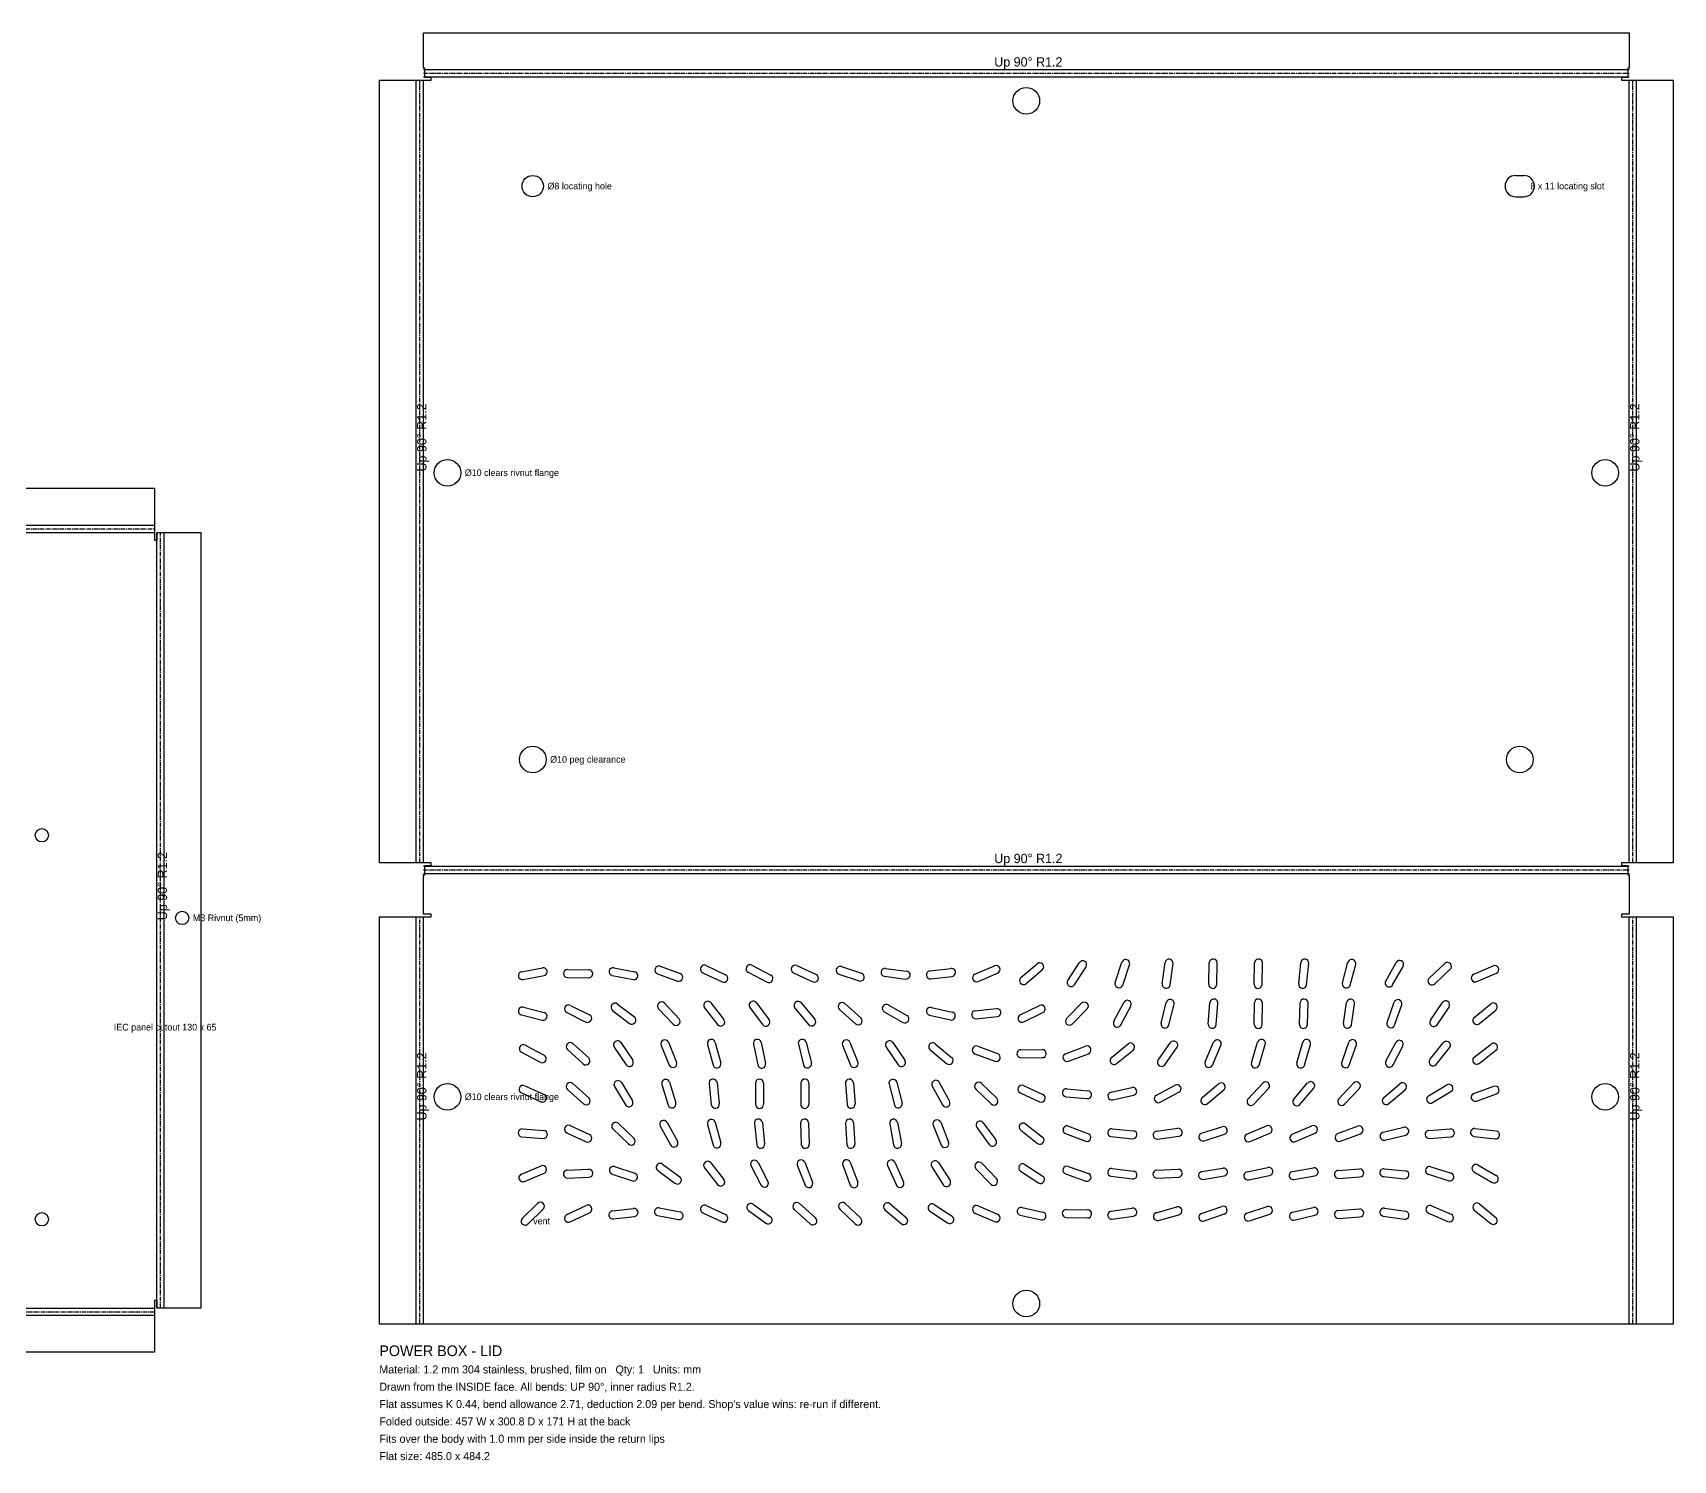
# Model space of a CAD drawing. Header units: millimetres. Extents: x 0 to 1371, y -1092 to 53.
# Drawn here: x 756 to 1371, y -1082 to -547 of the extents above; entities that cross this region are included whole.
import ezdxf

# ---------------------------------------------------------------- set-up
doc = ezdxf.new("R2010")
doc.units = ezdxf.units.MM
doc.linetypes.add('CENTER2', pattern=[2.541, 1.587, -0.318, 0.318, -0.318])
for name, color, linetype in [('Bend Center', 1, 'CENTER2'), ('Bend Notes', 3, 'CONTINUOUS'), ('Leaders', 5, 'CONTINUOUS'), ('Title', 7, 'CONTINUOUS'), ('Visible', 7, 'CONTINUOUS'), ('Visible Narrow', 8, 'CONTINUOUS')]:
    doc.layers.add(name, color=color, linetype=linetype)

msp = doc.modelspace()

# ---------------------------------------------------------------- linework, layer by layer
at = {"layer": 'Bend Center'}
for p, q in [((900.93, -857.81), (900.93, -564.41)), ((902.29, -561.76), (1354.29, -561.76)), ((1355.65, -857.81), (1355.65, -564.41)), ((641.54, -732.57), (801.54, -732.57)), ((803.7, -1024.83), (803.7, -733.93)), ((902.29, -860.47), (1354.29, -860.47)), ((900.93, -1030.83), (900.93, -878.13)), ((1355.65, -1030.83), (1355.65, -878.13)), ((652.24, -1026.18), (801.54, -1026.18))]:
    msp.add_line(p, q, dxfattribs=at)
at = {"layer": 'Visible'}
for p, q in [((902.29, -559.9), (902.29, -546.6)), ((902.29, -546.6), (1354.29, -546.6)), ((1354.29, -546.6), (1354.29, -559.9)), ((885.77, -857.81), (885.77, -564.41)), ((885.77, -564.41), (899.07, -564.41)), ((899.07, -564.41), (899.57, -564.41)), ((899.57, -564.41), (902.29, -564.41)), ((902.79, -559.9), (902.29, -559.9)), ((902.29, -564.41), (905.19, -564.41)), ((902.79, -563.41), (902.79, -559.9)), ((905.19, -563.41), (902.79, -563.41)), ((905.19, -564.41), (905.19, -563.41)), ((1353.79, -563.41), (1351.39, -563.41)), ((1351.39, -563.41), (1351.39, -564.41)), ((1351.39, -564.41), (1354.29, -564.41)), ((1354.29, -559.9), (1353.79, -559.9)), ((1353.79, -559.9), (1353.79, -563.41)), ((1354.29, -564.41), (1357, -564.41)), ((1357, -564.41), (1357.5, -564.41)), ((1357.5, -564.41), (1370.8, -564.41)), ((1370.8, -564.41), (1370.8, -857.81)), ((1311.79, -600.11), (1314.79, -600.11)), ((1311.79, -608.11), (1314.79, -608.11)), ((641.54, -717.41), (801.54, -717.41)), ((801.54, -717.41), (801.54, -730.71)), ((801.54, -730.71), (801.54, -731.21)), ((801.54, -731.21), (801.54, -733.93)), ((801.54, -733.93), (801.54, -736.83)), ((801.54, -736.83), (802.54, -736.83)), ((802.54, -736.83), (802.54, -733.93)), ((802.54, -733.93), (805.06, -733.93)), ((805.06, -733.93), (818.86, -733.93)), ((818.86, -733.93), (818.86, -1024.83)), ((899.07, -857.81), (885.77, -857.81)), ((899.57, -857.81), (899.07, -857.81)), ((902.29, -857.81), (899.57, -857.81)), ((905.19, -857.81), (902.29, -857.81)), ((902.79, -862.33), (902.79, -858.81)), ((902.79, -858.81), (905.19, -858.81)), ((905.19, -858.81), (905.19, -857.81)), ((1354.29, -857.81), (1351.39, -857.81)), ((1351.39, -857.81), (1351.39, -858.81)), ((1351.39, -858.81), (1353.79, -858.81)), ((1353.79, -858.81), (1353.79, -862.33)), ((1357, -857.81), (1354.29, -857.81)), ((1357.5, -857.81), (1357, -857.81)), ((1370.8, -857.81), (1357.5, -857.81)), ((902.29, -877.13), (902.29, -862.33)), ((902.29, -862.33), (902.79, -862.33)), ((1353.79, -862.33), (1354.29, -862.33)), ((1354.29, -862.33), (1354.29, -877.13)), ((885.77, -1030.83), (885.77, -878.13)), ((885.77, -878.13), (899.07, -878.13)), ((899.07, -878.13), (899.57, -878.13)), ((899.57, -878.13), (902.29, -878.13)), ((905.19, -877.13), (902.29, -877.13)), ((902.29, -878.13), (905.19, -878.13)), ((905.19, -878.13), (905.19, -877.13)), ((1354.29, -877.13), (1351.39, -877.13)), ((1351.39, -877.13), (1351.39, -878.13)), ((1351.39, -878.13), (1354.29, -878.13)), ((1354.29, -878.13), (1357, -878.13)), ((1357, -878.13), (1357.5, -878.13)), ((1357.5, -878.13), (1370.8, -878.13)), ((1370.8, -878.13), (1370.8, -1030.83)), ((939.08, -898.7), (946.94, -897.21)), ((973.64, -897.2), (981.5, -898.71)), ((991.03, -896.67), (998.56, -899.37)), ((1008.33, -896.35), (1015.54, -899.8)), ((1025.44, -896.24), (1032.53, -899.95)), ((1042.31, -896.37), (1049.55, -899.78)), ((1058.96, -896.74), (1066.56, -899.26)), ((1075.51, -897.43), (1083.45, -898.45)), ((1092.14, -898.42), (1100.08, -897.45)), ((1109.02, -899.64), (1116.36, -896.46)), ((1126.28, -900.9), (1132.34, -895.68)), ((1143.86, -901.98), (1148.19, -895.25)), ((1146.38, -903.6), (1150.71, -896.88)), ((1161.6, -902.74), (1164.13, -895.16)), ((1164.44, -903.7), (1166.98, -896.11)), ((1179.26, -903.19), (1180.34, -895.26)), ((1182.23, -903.59), (1183.32, -895.67)), ((1196.67, -903.38), (1196.91, -895.38)), ((1199.67, -903.47), (1199.91, -895.47)), ((1213.73, -903.4), (1213.85, -895.41)), ((1216.73, -903.45), (1216.85, -895.45)), ((1230.42, -903.27), (1231.17, -895.3)), ((1233.4, -903.55), (1234.16, -895.59)), ((1246.79, -902.89), (1248.89, -895.17)), ((1249.69, -903.68), (1251.78, -895.96)), ((1263.02, -902.18), (1266.94, -895.21)), ((1265.63, -903.65), (1269.56, -896.68)), ((1279.34, -901.07), (1285.18, -895.6)), ((1281.39, -903.26), (1287.23, -897.79)), ((1296.02, -899.66), (1303.35, -896.45)), ((939.64, -901.65), (947.5, -900.16)), ((956.28, -900.91), (964.28, -900.94)), ((956.29, -897.91), (964.29, -897.94)), ((973.08, -900.15), (980.93, -901.65)), ((990.02, -899.49), (997.55, -902.19)), ((1007.03, -899.05), (1014.25, -902.51)), ((1024.05, -898.9), (1031.14, -902.61)), ((1041.03, -899.08), (1048.27, -902.49)), ((1058.02, -899.59), (1065.61, -902.11)), ((1075.13, -900.4), (1083.06, -901.43)), ((1092.5, -901.4), (1100.44, -900.43)), ((1110.22, -902.4), (1117.55, -899.21)), ((1128.24, -903.17), (1134.3, -897.95)), ((1297.22, -902.4), (1304.55, -899.2)), ((939.04, -914.89), (946.79, -916.88)), ((939.79, -911.98), (947.54, -913.97)), ((956.04, -914), (963.21, -917.55)), ((957.37, -911.31), (964.54, -914.86)), ((973.2, -913.18), (979.55, -918.05)), ((975.03, -910.8), (981.37, -915.67)), ((990.45, -912.56), (995.95, -918.36)), ((992.63, -910.49), (998.13, -916.3)), ((1007.65, -912.19), (1012.55, -918.51)), ((1010.02, -910.35), (1014.92, -916.67)), ((1024.71, -912.1), (1029.45, -918.54)), ((1027.12, -910.32), (1031.87, -916.76)), ((1041.58, -912.31), (1046.69, -918.46)), ((1043.88, -910.39), (1049, -916.54)), ((1058.31, -912.87), (1064.26, -918.22)), ((1060.32, -910.64), (1066.27, -915.99)), ((1075.07, -913.78), (1082.05, -917.69)), ((1076.53, -911.16), (1083.51, -915.07)), ((1092.05, -915), (1099.85, -916.78)), ((1092.72, -912.07), (1100.52, -913.86)), ((1109.15, -913.35), (1117.11, -912.52)), ((1109.46, -916.33), (1117.42, -915.51)), ((1126.03, -914.82), (1133.24, -911.34)), ((1127.34, -917.52), (1134.54, -914.04)), ((1143.4, -916.2), (1149.05, -910.54)), ((1145.53, -918.32), (1151.17, -912.65)), ((1161.1, -917.27), (1164.82, -910.19)), ((1163.76, -918.67), (1167.47, -911.58)), ((1178.87, -917.95), (1180.79, -910.18)), ((1181.79, -918.67), (1183.7, -910.9)), ((1196.48, -918.3), (1197.11, -910.32)), ((1199.47, -918.53), (1200.1, -910.56)), ((1213.76, -918.42), (1213.82, -910.42)), ((1216.76, -918.44), (1216.82, -910.44)), ((1230.66, -918.38), (1230.91, -910.38)), ((1233.66, -918.47), (1233.91, -910.48)), ((1247.22, -918.17), (1248.38, -910.25)), ((1250.19, -918.6), (1251.35, -910.69)), ((1263.54, -917.7), (1266.2, -910.16)), ((1266.37, -918.7), (1269.03, -911.15)), ((1279.81, -916.9), (1284.28, -910.27)), ((1282.29, -918.58), (1286.77, -911.95)), ((1296.24, -915.8), (1302.44, -910.73)), ((1298.14, -918.12), (1304.33, -913.06)), ((940.46, -926.22), (947.52, -929.98)), ((956.33, -927.82), (962.21, -933.24)), ((958.36, -925.61), (964.25, -931.03)), ((973.82, -926.93), (978.26, -933.59)), ((976.32, -925.27), (980.76, -931.92)), ((991.37, -926.31), (994.43, -933.7)), ((994.14, -925.16), (997.2, -932.55)), ((1008.81, -925.95), (1010.87, -933.68)), ((1011.7, -925.18), (1013.77, -932.9)), ((1025.99, -925.83), (1027.65, -933.65)), ((1028.92, -925.2), (1030.59, -933.03)), ((1042.85, -925.92), (1044.82, -933.67)), ((1045.76, -925.18), (1047.73, -932.94)), ((1059.42, -926.27), (1062.37, -933.7)), ((1062.2, -925.16), (1065.16, -932.59)), ((1075.81, -926.95), (1080.28, -933.58)), ((1078.3, -925.27), (1082.77, -931.91)), ((1092.25, -928.03), (1098.41, -933.14)), ((1094.17, -925.72), (1100.32, -930.83)), ((1110.07, -926.62), (1117.56, -929.42)), ((1126.28, -927.94), (1134.28, -927.92)), ((1143.02, -929.43), (1150.51, -926.62)), ((1160.24, -930.8), (1166.43, -925.73)), ((1162.14, -933.12), (1168.33, -928.05)), ((1177.76, -931.84), (1182.35, -925.29)), ((1180.22, -933.56), (1184.81, -927.01)), ((1195.31, -932.5), (1198.51, -925.16)), ((1198.07, -933.69), (1201.26, -926.36)), ((1212.68, -932.81), (1215.02, -925.16)), ((1215.55, -933.69), (1217.89, -926.04)), ((1229.76, -932.87), (1231.92, -925.17)), ((1232.65, -933.68), (1234.81, -925.98)), ((1246.55, -932.7), (1249.2, -925.16)), ((1249.38, -933.7), (1252.03, -926.15)), ((1263.11, -932.29), (1266.8, -925.19)), ((1265.78, -933.67), (1269.46, -926.57)), ((1279.61, -931.6), (1284.63, -925.37)), ((1281.95, -933.48), (1286.96, -927.25)), ((1296.21, -930.69), (1302.54, -925.8)), ((1298.04, -933.06), (1304.37, -928.17)), ((939.05, -928.87), (946.11, -932.63)), ((1109.02, -929.43), (1116.51, -932.23)), ((1126.29, -930.94), (1134.29, -930.92)), ((1144.07, -932.24), (1151.56, -929.43)), ((958.31, -940.64), (964.27, -945.98)), ((976.5, -940.23), (980.64, -947.07)), ((994.57, -940.16), (996.88, -947.82)), ((1009.37, -940.61), (1010.22, -948.56)), ((1012.35, -940.29), (1013.21, -948.25)), ((1026.78, -940.43), (1026.8, -948.43)), ((1029.78, -940.42), (1029.8, -948.42)), ((1043.82, -940.42), (1043.76, -948.42)), ((1046.82, -940.44), (1046.76, -948.44)), ((1060.49, -940.55), (1061.1, -948.53)), ((1063.48, -940.32), (1064.09, -948.3)), ((1079.75, -940.18), (1081.73, -947.93)), ((1095.69, -940.2), (1099.52, -947.22)), ((1111.45, -940.57), (1117.21, -946.12)), ((1194.25, -945.83), (1200.4, -940.72)), ((1211.46, -946.32), (1216.93, -940.48)), ((1228.53, -946.47), (1233.77, -940.42)), ((1245.45, -946.31), (1250.94, -940.49)), ((1262.27, -945.87), (1268.37, -940.7)), ((939.02, -944.17), (946.33, -947.43)), ((940.25, -941.43), (947.55, -944.69)), ((956.31, -942.87), (962.26, -948.22)), ((973.93, -941.78), (978.08, -948.63)), ((991.7, -941.03), (994.01, -948.69)), ((1076.84, -940.92), (1078.83, -948.67)), ((1093.06, -941.63), (1096.89, -948.66)), ((1109.37, -942.73), (1115.13, -948.28)), ((1126.03, -944.12), (1133.29, -947.46)), ((1127.28, -941.39), (1134.55, -944.74)), ((1143.17, -945.55), (1151.13, -946.29)), ((1143.44, -942.56), (1151.41, -943.3)), ((1160.06, -943.85), (1167.86, -942.08)), ((1160.72, -946.78), (1168.52, -945.01)), ((1177.05, -944.99), (1184.11, -941.22)), ((1178.47, -947.64), (1185.52, -943.86)), ((1196.17, -948.14), (1202.32, -943.02)), ((1213.65, -948.37), (1219.12, -942.54)), ((1230.8, -948.43), (1236.04, -942.39)), ((1247.63, -948.37), (1253.12, -942.55)), ((1264.2, -948.16), (1270.31, -942.99)), ((1279.08, -945.19), (1285.96, -941.09)), ((1280.62, -947.76), (1287.49, -943.67)), ((1296.02, -944.35), (1303.55, -941.67)), ((1297.02, -947.18), (1304.56, -944.5)), ((939.41, -957.64), (947.39, -958.23)), ((956.03, -959.14), (963.31, -962.45)), ((957.27, -956.41), (964.55, -959.72)), ((973.37, -957.73), (979.13, -963.28)), ((975.45, -955.57), (981.21, -961.12)), ((991.04, -956.65), (994.9, -963.65)), ((993.67, -955.2), (997.53, -962.21)), ((1008.79, -955.96), (1010.89, -963.68)), ((1011.69, -955.17), (1013.78, -962.89)), ((1026.37, -955.61), (1027.22, -963.56)), ((1029.35, -955.29), (1030.21, -963.24)), ((1043.63, -955.49), (1043.95, -963.48)), ((1046.63, -955.37), (1046.95, -963.36)), ((1060.52, -955.54), (1061.06, -963.52)), ((1063.51, -955.33), (1064.06, -963.32)), ((1077.08, -955.77), (1078.55, -963.64)), ((1080.03, -955.22), (1081.5, -963.08)), ((1093.42, -956.26), (1096.37, -963.7)), ((1096.2, -955.16), (1099.16, -962.59)), ((1109.72, -957.08), (1114.43, -963.54)), ((1112.15, -955.31), (1116.85, -961.78)), ((1126.21, -958.17), (1132.54, -963.06)), ((1128.04, -955.79), (1134.37, -960.69)), ((1144.09, -956.59), (1151.56, -959.46)), ((1160.45, -957.55), (1168.41, -958.31)), ((1177.12, -958.48), (1185.05, -957.41)), ((1194.02, -959.19), (1201.66, -956.8)), ((1211.02, -959.59), (1218.39, -956.5)), ((1212.18, -962.36), (1219.56, -959.26)), ((1228.02, -959.67), (1235.34, -956.44)), ((1229.23, -962.41), (1236.55, -959.19)), ((1245.02, -959.42), (1252.51, -956.62)), ((1262.05, -958.91), (1269.82, -957.03)), ((1279.19, -958.21), (1287.17, -957.65)), ((1296.5, -957.45), (1304.44, -958.42)), ((939.19, -960.63), (947.17, -961.22)), ((1143.02, -959.39), (1150.48, -962.26)), ((1160.16, -960.54), (1168.13, -961.3)), ((1177.53, -961.45), (1185.45, -960.38)), ((1194.92, -962.05), (1202.55, -959.67)), ((1246.07, -962.23), (1253.56, -959.43)), ((1262.75, -961.82), (1270.53, -959.95)), ((1279.4, -961.2), (1287.38, -960.65)), ((1296.14, -960.43), (1304.08, -961.4)), ((939.02, -974.58), (946.41, -971.51)), ((991.98, -970.84), (998.39, -975.61)), ((1010, -970.36), (1014.94, -976.65)), ((1025.12, -971.56), (1028.78, -978.67)), ((1027.79, -970.18), (1031.45, -977.3)), ((1042.44, -971.24), (1045.34, -978.7)), ((1045.24, -970.16), (1048.14, -977.61)), ((1059.49, -971.2), (1062.28, -978.7)), ((1062.3, -970.16), (1065.09, -977.65)), ((1076.27, -971.41), (1079.58, -978.69)), ((1079, -970.17), (1082.31, -977.45)), ((1095.4, -970.25), (1099.71, -976.99)), ((1111.59, -970.51), (1117.14, -976.27)), ((1127.75, -970.99), (1134.46, -975.35)), ((1297.58, -971.13), (1304.5, -975.13)), ((940.17, -977.35), (947.56, -974.28)), ((956.24, -973.07), (964.23, -972.79)), ((956.34, -976.06), (964.34, -975.79)), ((973.02, -974.6), (980.62, -977.11)), ((973.96, -971.75), (981.56, -974.26)), ((990.18, -973.24), (996.6, -978.02)), ((1007.64, -972.21), (1012.58, -978.5)), ((1092.87, -971.87), (1097.18, -978.61)), ((1109.43, -972.59), (1114.98, -978.35)), ((1126.12, -973.51), (1132.83, -977.86)), ((1143.02, -974.5), (1150.56, -977.18)), ((1144.02, -971.68), (1151.56, -974.35)), ((1160.13, -975.41), (1168.07, -976.42)), ((1160.51, -972.44), (1168.44, -973.44)), ((1177.22, -973.12), (1185.21, -972.74)), ((1177.36, -976.12), (1185.35, -975.74)), ((1194.1, -973.59), (1202, -972.31)), ((1194.58, -976.55), (1202.48, -975.27)), ((1211.07, -973.76), (1218.9, -972.15)), ((1211.67, -976.7), (1219.51, -975.09)), ((1228.09, -973.62), (1235.98, -972.27)), ((1228.6, -976.58), (1236.48, -975.23)), ((1245.2, -973.19), (1253.18, -972.67)), ((1245.4, -976.19), (1253.38, -975.66)), ((1262.16, -975.53), (1270.12, -976.31)), ((1262.45, -972.55), (1270.41, -973.32)), ((1279.02, -974.67), (1286.66, -977.05)), ((1279.91, -971.81), (1287.55, -974.18)), ((1296.07, -973.72), (1303, -977.73)), ((939.38, -991.15), (945.1, -985.56)), ((941.47, -993.3), (947.2, -987.71)), ((956.03, -989.79), (963.25, -986.35)), ((957.32, -992.5), (964.54, -989.06)), ((973.14, -988.4), (981.09, -987.48)), ((990.64, -987.21), (998.5, -988.7)), ((1007.03, -989.07), (1014.26, -992.49)), ((1008.31, -986.36), (1015.55, -989.78)), ((1024.17, -988.29), (1030.65, -992.99)), ((1025.93, -985.86), (1032.41, -990.56)), ((1041.31, -987.86), (1047.25, -993.22)), ((1043.32, -985.63), (1049.26, -990.99)), ((1058.35, -987.76), (1064.16, -993.27)), ((1060.42, -985.59), (1066.22, -991.09)), ((1075.27, -987.98), (1081.36, -993.16)), ((1077.21, -985.69), (1083.31, -990.87)), ((1092.12, -988.47), (1098.8, -992.88)), ((1093.78, -985.97), (1100.45, -990.38)), ((1109.02, -989.19), (1116.34, -992.41)), ((1110.23, -986.44), (1117.55, -989.67)), ((1126.06, -990.01), (1133.86, -991.77)), ((1126.71, -987.09), (1134.52, -988.84)), ((1143.33, -987.82), (1151.33, -988.03)), ((1160.11, -988.52), (1168.03, -987.37)), ((1177.03, -989.05), (1184.74, -986.92)), ((1177.83, -991.94), (1185.54, -989.81)), ((1194.02, -989.31), (1201.58, -986.71)), ((1194.99, -992.15), (1202.56, -989.54)), ((1211.02, -989.26), (1218.61, -986.75)), ((1211.96, -992.11), (1219.56, -989.6)), ((1228.05, -988.88), (1235.84, -987.05)), ((1228.74, -991.8), (1236.52, -989.97)), ((1245.19, -988.21), (1253.17, -987.65)), ((1262.56, -987.35), (1270.47, -988.54)), ((1279.02, -989.21), (1286.36, -992.4)), ((1280.22, -986.46), (1287.55, -989.65)), ((1296.24, -988.05), (1302.43, -993.12)), ((1298.15, -985.73), (1304.33, -990.8)), ((973.49, -991.38), (981.43, -990.46)), ((990.08, -990.15), (997.94, -991.65)), ((1143.25, -990.82), (1151.25, -991.03)), ((1160.55, -991.49), (1168.46, -990.33)), ((1245.4, -991.2), (1253.38, -990.64)), ((1262.11, -990.31), (1270.02, -991.51)), ((802.54, -1021.93), (801.54, -1021.93)), ((801.54, -1021.93), (801.54, -1024.83)), ((801.54, -1024.83), (801.54, -1027.54)), ((802.54, -1024.83), (802.54, -1021.93)), ((805.06, -1024.83), (802.54, -1024.83)), ((818.86, -1024.83), (805.06, -1024.83)), ((801.54, -1027.54), (801.54, -1028.04)), ((801.54, -1028.04), (801.54, -1041.34)), ((899.57, -1030.83), (885.77, -1030.83)), ((902.29, -1030.83), (899.57, -1030.83)), ((1354.29, -1030.83), (902.29, -1030.83)), ((1357, -1030.83), (1354.29, -1030.83)), ((1370.8, -1030.83), (1357, -1030.83)), ((801.54, -1041.34), (652.24, -1041.34))]:
    msp.add_line(p, q, dxfattribs=at)
for centre, radius in [((1128.29, -572.11), 5), ((943.29, -604.11), 4), ((911.29, -711.61), 5), ((1345.29, -711.61), 5), ((943.29, -819.11), 5), ((1313.29, -819.11), 5), ((759.24, -847.53), 2.5), ((811.86, -878.53), 2.5), ((911.29, -945.63), 5), ((1345.29, -945.63), 5), ((759.24, -991.53), 2.5), ((1128.29, -1023.13), 5)]:
    msp.add_circle(centre, radius, dxfattribs=at)
for centre, radius, start, end in [((1311.79, -604.11), 4, 90, 270), ((1314.79, -604.11), 4, 270, 90), ((947.22, -898.68), 1.5, 280.729, 100.729), ((973.36, -898.67), 1.5, 79.1377, 259.1377), ((990.52, -898.08), 1.5, 70.2761, 250.2761), ((1007.68, -897.7), 1.5, 64.3808, 244.3808), ((1024.74, -897.57), 1.5, 62.3679, 242.3679), ((1041.67, -897.72), 1.5, 64.7642, 244.7642), ((1058.49, -898.17), 1.5, 71.6524, 251.6524), ((1075.32, -898.92), 1.5, 82.6582, 262.6582), ((1100.26, -898.94), 1.5, 276.9822, 96.9822), ((1116.96, -897.83), 1.5, 293.4719, 113.4719), ((1133.32, -896.82), 1.5, 310.7278, 130.7278), ((1149.45, -896.06), 1.5, 327.2339, 147.2339), ((1165.56, -895.63), 1.5, 341.4992, 161.4992), ((1181.83, -895.46), 1.5, 352.1985, 172.1985), ((1198.41, -895.43), 1.5, 358.2971, 178.2971), ((1215.35, -895.43), 1.5, 359.1494, 179.1494), ((1232.67, -895.45), 1.5, 354.5611, 174.5611), ((1250.34, -895.57), 1.5, 344.8091, 164.8091), ((1268.25, -895.94), 1.5, 330.618, 150.618), ((1286.21, -896.69), 1.5, 313.0939, 133.0939), ((1303.95, -897.82), 1.5, 293.6232, 113.6232), ((939.36, -900.17), 1.5, 100.729, 280.729), ((956.29, -899.41), 1.5, 89.7521, 269.7521), ((964.29, -899.44), 1.5, 269.7521, 89.7521), ((981.22, -900.18), 1.5, 259.1377, 79.1377), ((998.05, -900.78), 1.5, 250.2761, 70.2761), ((1014.89, -901.16), 1.5, 244.3808, 64.3808), ((1031.83, -901.28), 1.5, 242.3679, 62.3679), ((1048.91, -901.13), 1.5, 244.7642, 64.7642), ((1066.08, -900.69), 1.5, 251.6524, 71.6524), ((1083.26, -899.94), 1.5, 262.6582, 82.6582), ((1092.32, -899.91), 1.5, 96.9822, 276.9822), ((1109.62, -901.02), 1.5, 113.4719, 293.4719), ((1127.26, -902.04), 1.5, 130.7278, 310.7278), ((1145.12, -902.79), 1.5, 147.2339, 327.2339), ((1163.02, -903.22), 1.5, 161.4992, 341.4992), ((1180.74, -903.39), 1.5, 172.1985, 352.1985), ((1198.17, -903.43), 1.5, 178.2971, 358.2971), ((1215.23, -903.43), 1.5, 179.1494, 359.1494), ((1231.91, -903.41), 1.5, 174.5611, 354.5611), ((1248.24, -903.29), 1.5, 164.8091, 344.8091), ((1264.33, -902.91), 1.5, 150.618, 330.618), ((1280.37, -902.16), 1.5, 133.0939, 313.0939), ((1296.62, -901.03), 1.5, 113.6232, 293.6232), ((991.54, -911.52), 1.5, 43.4578, 223.4578), ((1008.84, -911.27), 1.5, 37.7851, 217.7851), ((1025.92, -911.21), 1.5, 36.3865, 216.3865), ((1042.73, -911.35), 1.5, 39.7798, 219.7798), ((1150.11, -911.6), 1.5, 315.0831, 135.0831), ((1166.15, -910.88), 1.5, 332.334, 152.334), ((1182.25, -910.54), 1.5, 346.1538, 166.1538), ((1198.6, -910.44), 1.5, 355.4619, 175.4619), ((1215.32, -910.43), 1.5, 359.5655, 179.5655), ((1232.41, -910.43), 1.5, 358.2223, 178.2223), ((1249.87, -910.47), 1.5, 351.6616, 171.6616), ((1267.62, -910.66), 1.5, 340.5608, 160.5608), ((1285.53, -911.11), 1.5, 325.9806, 145.9806), ((939.41, -913.43), 1.5, 75.5966, 255.5966), ((947.16, -915.42), 1.5, 255.5966, 75.5966), ((956.7, -912.65), 1.5, 63.6709, 243.6709), ((963.87, -916.2), 1.5, 243.6709, 63.6709), ((974.11, -911.99), 1.5, 52.4917, 232.4917), ((980.46, -916.86), 1.5, 232.4917, 52.4917), ((1059.31, -911.75), 1.5, 48.0328, 228.0328), ((1065.26, -917.1), 1.5, 228.0328, 48.0328), ((1075.8, -912.47), 1.5, 60.7512, 240.7512), ((1082.78, -916.38), 1.5, 240.7512, 60.7512), ((1092.39, -913.54), 1.5, 77.1106, 257.1106), ((1100.19, -915.32), 1.5, 257.1106, 77.1106), ((1109.31, -914.84), 1.5, 95.9282, 275.9282), ((1117.27, -914.01), 1.5, 275.9282, 95.9282), ((1126.69, -916.17), 1.5, 115.7705, 295.7705), ((1133.89, -912.69), 1.5, 295.7705, 115.7705), ((1144.46, -917.26), 1.5, 135.0831, 315.0831), ((1297.19, -916.96), 1.5, 129.264, 309.264), ((1303.38, -911.9), 1.5, 309.264, 129.264), ((997.04, -917.33), 1.5, 223.4578, 43.4578), ((1013.74, -917.59), 1.5, 217.7851, 37.7851), ((1030.66, -917.65), 1.5, 216.3865, 36.3865), ((1047.85, -917.5), 1.5, 219.7798, 39.7798), ((1162.43, -917.97), 1.5, 152.334, 332.334), ((1180.33, -918.31), 1.5, 166.1538, 346.1538), ((1197.97, -918.42), 1.5, 175.4619, 355.4619), ((1215.26, -918.43), 1.5, 179.5655, 359.5655), ((1232.16, -918.43), 1.5, 178.2223, 358.2223), ((1248.71, -918.39), 1.5, 171.6616, 351.6616), ((1264.96, -918.2), 1.5, 160.5608, 340.5608), ((1281.05, -917.74), 1.5, 145.9806, 325.9806), ((939.76, -927.55), 1.5, 61.9824, 241.9824), ((957.35, -926.72), 1.5, 47.358, 227.358), ((975.07, -926.1), 1.5, 33.7204, 213.7204), ((992.76, -925.73), 1.5, 22.5045, 202.5045), ((1010.26, -925.56), 1.5, 14.9584, 194.9584), ((1027.45, -925.52), 1.5, 12.0225, 192.0225), ((1044.3, -925.55), 1.5, 14.2373, 194.2373), ((1060.81, -925.71), 1.5, 21.688, 201.688), ((1077.05, -926.11), 1.5, 33.9922, 213.9922), ((1093.21, -926.87), 1.5, 50.3313, 230.3313), ((1109.54, -928.03), 1.5, 69.523, 249.523), ((1126.29, -929.44), 1.5, 90.1283, 270.1283), ((1134.29, -929.42), 1.5, 270.1283, 90.1283), ((1151.03, -928.02), 1.5, 290.5816, 110.5816), ((1167.38, -926.89), 1.5, 309.3339, 129.3339), ((1183.58, -926.15), 1.5, 324.9939, 144.9939), ((1199.89, -925.76), 1.5, 336.4538, 156.4538), ((1216.46, -925.6), 1.5, 342.9891, 162.9891), ((1233.37, -925.58), 1.5, 344.3217, 164.3217), ((1250.61, -925.65), 1.5, 340.6415, 160.6415), ((1268.13, -925.88), 1.5, 332.5836, 152.5836), ((1285.8, -926.31), 1.5, 321.1637, 141.1637), ((1303.45, -926.98), 1.5, 307.6784, 127.6784), ((946.82, -931.31), 1.5, 241.9824, 61.9824), ((963.23, -932.14), 1.5, 227.358, 47.358), ((979.51, -932.75), 1.5, 213.7204, 33.7204), ((995.82, -933.12), 1.5, 202.5045, 22.5045), ((1012.32, -933.29), 1.5, 194.9584, 14.9584), ((1029.12, -933.34), 1.5, 192.0225, 12.0225), ((1046.27, -933.3), 1.5, 194.2373, 14.2373), ((1063.77, -933.14), 1.5, 201.688, 21.688), ((1081.52, -932.74), 1.5, 213.9922, 33.9922), ((1099.37, -931.98), 1.5, 230.3313, 50.3313), ((1117.04, -930.83), 1.5, 249.523, 69.523), ((1143.54, -930.83), 1.5, 110.5816, 290.5816), ((1161.19, -931.96), 1.5, 129.3339, 309.3339), ((1178.99, -932.7), 1.5, 144.9939, 324.9939), ((1196.69, -933.09), 1.5, 156.4538, 336.4538), ((1214.12, -933.25), 1.5, 162.9891, 342.9891), ((1231.21, -933.28), 1.5, 164.3217, 344.3217), ((1247.96, -933.2), 1.5, 160.6415, 340.6415), ((1264.45, -932.98), 1.5, 152.5836, 332.5836), ((1280.78, -932.54), 1.5, 141.1637, 321.1637), ((1297.12, -931.87), 1.5, 127.6784, 307.6784), ((957.31, -941.76), 1.5, 48.1076, 228.1076), ((975.21, -941.01), 1.5, 31.2172, 211.2172), ((993.13, -940.6), 1.5, 16.7853, 196.7853), ((1010.86, -940.45), 1.5, 6.1074, 186.1074), ((1028.28, -940.43), 1.5, 0.1701, 180.1701), ((1045.32, -940.43), 1.5, 359.5581, 179.5581), ((1061.98, -940.44), 1.5, 4.3981, 184.3981), ((1078.3, -940.55), 1.5, 14.3462, 194.3462), ((1094.37, -940.92), 1.5, 28.6185, 208.6185), ((1110.41, -941.65), 1.5, 46.0633, 226.0633), ((1201.36, -941.87), 1.5, 309.772, 129.772), ((1218.02, -941.51), 1.5, 316.8321, 136.8321), ((1234.91, -941.41), 1.5, 319.0748, 139.0748), ((1252.03, -941.52), 1.5, 316.6765, 136.6765), ((1269.34, -941.84), 1.5, 310.2533, 130.2533), ((939.63, -942.8), 1.5, 65.9739, 245.9739), ((946.94, -946.06), 1.5, 245.9739, 65.9739), ((963.27, -947.1), 1.5, 228.1076, 48.1076), ((1116.17, -947.2), 1.5, 226.0633, 46.0633), ((1126.65, -942.75), 1.5, 65.267, 245.267), ((1133.92, -946.1), 1.5, 245.267, 65.267), ((1143.31, -944.06), 1.5, 84.6849, 264.6849), ((1151.27, -944.8), 1.5, 264.6849, 84.6849), ((1160.39, -945.31), 1.5, 102.7833, 282.7833), ((1168.19, -943.54), 1.5, 282.7833, 102.7833), ((1177.76, -946.32), 1.5, 118.1803, 298.1803), ((1184.81, -942.54), 1.5, 298.1803, 118.1803), ((1195.21, -946.99), 1.5, 129.772, 309.772), ((1212.55, -947.34), 1.5, 136.8321, 316.8321), ((1229.67, -947.45), 1.5, 139.0748, 319.0748), ((1246.54, -947.34), 1.5, 136.6765, 316.6765), ((1263.24, -947.01), 1.5, 130.2533, 310.2533), ((1279.85, -946.48), 1.5, 120.797, 300.797), ((1286.72, -942.38), 1.5, 300.797, 120.797), ((1296.52, -945.77), 1.5, 109.5752, 289.5752), ((1304.06, -943.09), 1.5, 289.5752, 109.5752), ((979.36, -947.85), 1.5, 211.2172, 31.2172), ((995.44, -948.26), 1.5, 196.7853, 16.7853), ((1011.71, -948.4), 1.5, 186.1074, 6.1074), ((1028.3, -948.43), 1.5, 180.1701, 0.1701), ((1045.26, -948.43), 1.5, 179.5581, 359.5581), ((1062.59, -948.42), 1.5, 184.3981, 4.3981), ((1080.28, -948.3), 1.5, 194.3462, 14.3462), ((1098.2, -947.94), 1.5, 208.6185, 28.6185), ((939.3, -959.13), 1.5, 85.7863, 265.7863), ((947.28, -959.72), 1.5, 265.7863, 85.7863), ((956.65, -957.77), 1.5, 65.5847, 245.5847), ((974.41, -956.65), 1.5, 46.1014, 226.1014), ((992.36, -955.92), 1.5, 28.8575, 208.8575), ((1010.24, -955.57), 1.5, 15.1899, 195.1899), ((1027.86, -955.45), 1.5, 6.1291, 186.1291), ((1045.13, -955.43), 1.5, 2.3057, 182.3057), ((1062.02, -955.44), 1.5, 3.894, 183.894), ((1078.55, -955.5), 1.5, 10.5978, 190.5978), ((1094.81, -955.71), 1.5, 21.681, 201.681), ((1110.93, -956.19), 1.5, 36.0388, 216.0388), ((1127.12, -956.98), 1.5, 52.3032, 232.3032), ((1143.55, -957.99), 1.5, 68.9727, 248.9727), ((1160.31, -959.05), 1.5, 84.5541, 264.5541), ((1168.27, -959.81), 1.5, 264.5541, 84.5541), ((1177.32, -959.96), 1.5, 97.7025, 277.7025), ((1185.25, -958.89), 1.5, 277.7025, 97.7025), ((1194.47, -960.62), 1.5, 107.3473, 287.3473), ((1202.11, -958.23), 1.5, 287.3473, 107.3473), ((1218.98, -957.88), 1.5, 292.7906, 112.7906), ((1235.95, -957.82), 1.5, 293.7706, 113.7706), ((1253.04, -958.03), 1.5, 290.4822, 110.4822), ((1262.4, -960.37), 1.5, 103.5547, 283.5547), ((1270.18, -958.49), 1.5, 283.5547, 103.5547), ((1279.3, -959.71), 1.5, 93.9873, 273.9873), ((1287.28, -959.15), 1.5, 273.9873, 93.9873), ((1296.32, -958.94), 1.5, 83.0493, 263.0493), ((1304.26, -959.91), 1.5, 263.0493, 83.0493), ((963.93, -961.08), 1.5, 245.5847, 65.5847), ((980.17, -962.2), 1.5, 226.1014, 46.1014), ((996.22, -962.93), 1.5, 208.8575, 28.8575), ((1012.34, -963.29), 1.5, 195.1899, 15.1899), ((1028.72, -963.4), 1.5, 186.1291, 6.1291), ((1045.45, -963.42), 1.5, 182.3057, 2.3057), ((1062.56, -963.42), 1.5, 183.894, 3.894), ((1080.02, -963.36), 1.5, 190.5978, 10.5978), ((1097.77, -963.14), 1.5, 201.681, 21.681), ((1115.64, -962.66), 1.5, 216.0388, 36.0388), ((1133.45, -961.87), 1.5, 232.3032, 52.3032), ((1151.02, -960.86), 1.5, 248.9727, 68.9727), ((1211.6, -960.98), 1.5, 112.7906, 292.7906), ((1228.63, -961.04), 1.5, 113.7706, 293.7706), ((1245.54, -960.83), 1.5, 110.4822, 290.4822), ((946.98, -972.89), 1.5, 292.5606, 112.5606), ((991.08, -972.04), 1.5, 53.3232, 233.3232), ((1008.82, -971.28), 1.5, 38.1446, 218.1446), ((1026.46, -970.87), 1.5, 27.2348, 207.2348), ((1043.84, -970.7), 1.5, 21.2517, 201.2517), ((1060.89, -970.68), 1.5, 20.4012, 200.4012), ((1077.63, -970.79), 1.5, 24.423, 204.423), ((1094.13, -971.06), 1.5, 32.6207, 212.6207), ((1110.51, -971.55), 1.5, 43.932, 223.932), ((1126.93, -972.25), 1.5, 57.0336, 237.0336), ((1143.52, -973.09), 1.5, 70.4706, 250.4706), ((1296.83, -972.43), 1.5, 59.9615, 239.9615), ((939.59, -975.96), 1.5, 112.5606, 292.5606), ((956.29, -974.57), 1.5, 91.9743, 271.9743), ((964.29, -974.29), 1.5, 271.9743, 91.9743), ((973.49, -973.17), 1.5, 71.7177, 251.7177), ((981.09, -975.68), 1.5, 251.7177, 71.7177), ((997.5, -976.82), 1.5, 233.3232, 53.3232), ((1013.76, -977.57), 1.5, 218.1446, 38.1446), ((1030.12, -977.98), 1.5, 207.2348, 27.2348), ((1046.74, -978.16), 1.5, 201.2517, 21.2517), ((1063.68, -978.18), 1.5, 200.4012, 20.4012), ((1080.94, -978.07), 1.5, 204.423, 24.423), ((1098.44, -977.8), 1.5, 212.6207, 32.6207), ((1116.06, -977.31), 1.5, 223.932, 43.932), ((1133.64, -976.6), 1.5, 237.0336, 57.0336), ((1151.06, -975.76), 1.5, 250.4706, 70.4706), ((1160.32, -973.93), 1.5, 82.7973, 262.7973), ((1168.26, -974.93), 1.5, 262.7973, 82.7973), ((1177.29, -974.62), 1.5, 92.717, 272.717), ((1185.28, -974.24), 1.5, 272.717, 92.717), ((1194.34, -975.07), 1.5, 99.2065, 279.2065), ((1202.24, -973.79), 1.5, 279.2065, 99.2065), ((1211.37, -975.23), 1.5, 101.6145, 281.6145), ((1219.21, -973.62), 1.5, 281.6145, 101.6145), ((1228.35, -975.1), 1.5, 99.7237, 279.7237), ((1236.23, -973.75), 1.5, 279.7237, 99.7237), ((1245.3, -974.69), 1.5, 93.7714, 273.7714), ((1253.28, -974.16), 1.5, 273.7714, 93.7714), ((1262.31, -974.04), 1.5, 84.4261, 264.4261), ((1270.27, -974.82), 1.5, 264.4261, 84.4261), ((1279.47, -973.24), 1.5, 72.7225, 252.7225), ((1287.11, -975.62), 1.5, 252.7225, 72.7225), ((1303.75, -976.43), 1.5, 239.9615, 59.9615), ((946.15, -986.63), 1.5, 314.325, 134.325), ((956.68, -991.15), 1.5, 115.4765, 295.4765), ((963.9, -987.71), 1.5, 295.4765, 115.4765), ((973.31, -989.89), 1.5, 96.6118, 276.6118), ((981.26, -988.97), 1.5, 276.6118, 96.6118), ((990.36, -988.68), 1.5, 79.2426, 259.2426), ((998.22, -990.17), 1.5, 259.2426, 79.2426), ((1007.67, -987.72), 1.5, 64.7075, 244.7075), ((1014.9, -991.14), 1.5, 244.7075, 64.7075), ((1025.05, -987.08), 1.5, 54.0501, 234.0501), ((1042.32, -986.75), 1.5, 47.9244, 227.9244), ((1059.38, -986.68), 1.5, 46.5385, 226.5385), ((1076.24, -986.84), 1.5, 49.6401, 229.6401), ((1092.95, -987.22), 1.5, 56.5462, 236.5462), ((1109.63, -987.81), 1.5, 66.2134, 246.2134), ((1116.95, -991.04), 1.5, 246.2134, 66.2134), ((1126.39, -988.55), 1.5, 77.3429, 257.3429), ((1134.19, -990.3), 1.5, 257.3429, 77.3429), ((1143.29, -989.32), 1.5, 88.5087, 268.5087), ((1151.29, -989.53), 1.5, 268.5087, 88.5087), ((1160.33, -990), 1.5, 98.2986, 278.2986), ((1168.25, -988.85), 1.5, 278.2986, 98.2986), ((1177.43, -990.49), 1.5, 105.4532, 285.4532), ((1185.14, -988.36), 1.5, 285.4532, 105.4532), ((1194.51, -990.73), 1.5, 108.99, 288.99), ((1202.07, -988.13), 1.5, 288.99, 108.99), ((1211.49, -990.68), 1.5, 108.3012, 288.3012), ((1219.09, -988.17), 1.5, 288.3012, 108.3012), ((1228.39, -990.34), 1.5, 103.2151, 283.2151), ((1236.18, -988.51), 1.5, 283.2151, 103.2151), ((1245.3, -989.71), 1.5, 94.0161, 274.0161), ((1253.28, -989.15), 1.5, 274.0161, 94.0161), ((1262.33, -988.83), 1.5, 81.4205, 261.4205), ((1270.24, -990.02), 1.5, 261.4205, 81.4205), ((1279.62, -987.83), 1.5, 66.511, 246.511), ((1286.96, -991.02), 1.5, 246.511, 66.511), ((1297.2, -986.89), 1.5, 50.6354, 230.6354), ((940.43, -992.22), 1.5, 134.325, 314.325), ((1031.53, -991.78), 1.5, 234.0501, 54.0501), ((1048.26, -992.11), 1.5, 227.9244, 47.9244), ((1065.19, -992.18), 1.5, 226.5385, 46.5385), ((1082.34, -992.02), 1.5, 229.6401, 49.6401), ((1099.63, -991.63), 1.5, 236.5462, 56.5462), ((1303.38, -991.96), 1.5, 230.6354, 50.6354)]:
    msp.add_arc(centre, radius, start, end, dxfattribs=at)
at = {"layer": 'Visible Narrow'}
for p, q in [((899.57, -857.81), (899.57, -564.41)), ((902.29, -560.4), (1354.29, -560.4)), ((902.29, -563.11), (1354.29, -563.11)), ((902.29, -857.81), (902.29, -564.41)), ((1354.29, -857.81), (1354.29, -564.41)), ((1357, -857.81), (1357, -564.41)), ((641.54, -731.21), (801.54, -731.21)), ((641.54, -733.93), (801.54, -733.93)), ((802.34, -1024.83), (802.34, -733.93)), ((805.06, -1024.83), (805.06, -733.93)), ((902.29, -859.11), (1354.29, -859.11)), ((902.29, -861.83), (1354.29, -861.83)), ((899.57, -1030.83), (899.57, -878.13)), ((902.29, -1030.83), (902.29, -878.13)), ((1354.29, -1030.83), (1354.29, -878.13)), ((1357, -1030.83), (1357, -878.13)), ((652.24, -1024.83), (801.54, -1024.83)), ((652.24, -1027.54), (801.54, -1027.54))]:
    msp.add_line(p, q, dxfattribs=at)

# ---------------------------------------------------------------- texts
at = {"layer": 'Bend Notes'}
for p in [(1116.29, -559.26), (1116.29, -857.97)]:
    msp.add_text('Up 90%%D R1.2', height=3.5, dxfattribs=at).set_placement(p)
for p in [(903.43, -711.11), (1358.15, -711.11), (806.2, -879.38), (903.43, -954.48), (1358.15, -954.48)]:
    msp.add_text('Up 90%%D R1.2', height=3.5, rotation=90, dxfattribs=at).set_placement(p)
at = {"layer": 'Leaders'}
for s, p in [('%%c8 locating hole', (948.79, -605.31)), ('8 x 11 locating slot', (1317.29, -605.31)), ('%%c10 clears rivnut flange', (917.79, -712.81)), ('%%c10 peg clearance', (949.79, -820.31)), ('M3 Rivnut (5mm)', (815.86, -879.73)), ('IEC panel cutout 130 x 65', (786.24, -920.73)), ('%%c10 clears rivnut flange', (917.79, -946.83)), ('vent', (943.43, -993.42))]:
    msp.add_text(s, height=2.5, dxfattribs=at).set_placement(p)
at = {"layer": 'Title'}
for s, height, p in [('POWER BOX - LID', 4, (885.77, -1042.83)), ('Material: 1.2 mm 304 stainless, brushed, film on   Qty: 1   Units: mm', 3, (885.77, -1049.33)), ('Drawn from the INSIDE face. All bends: UP 90%%D, inner radius R1.2.', 3, (885.77, -1055.83)), ("Flat assumes K 0.44, bend allowance 2.71, deduction 2.09 per bend. Shop's value wins: re-run if different.", 3, (885.77, -1062.33)), ('Folded outside: 457 W x 300.8 D x 171 H at the back', 3, (885.77, -1068.83)), ('Fits over the body with 1.0 mm per side inside the return lips', 3, (885.77, -1075.33)), ('Flat size: 485.0 x 484.2', 3, (885.77, -1081.83))]:
    msp.add_text(s, height=height, dxfattribs=at).set_placement(p)

doc.saveas('drawing.dxf')
